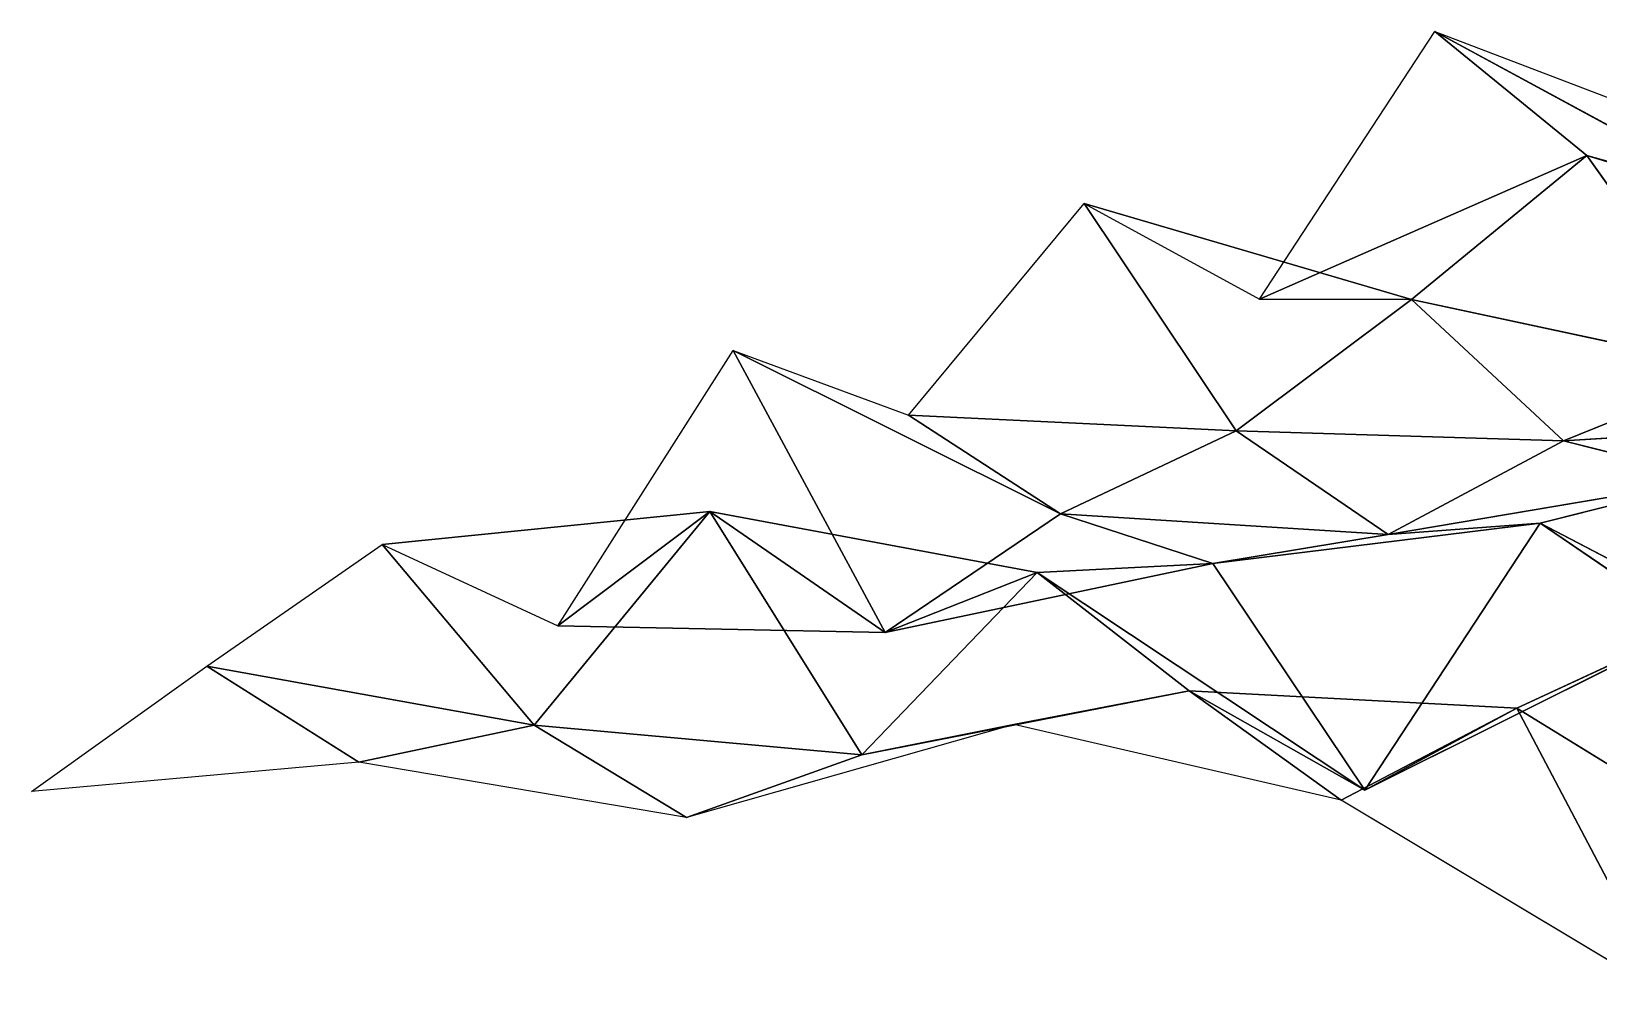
# Model space of a CAD drawing. Header units: metres. Extents: x -3703 to 431, y -1555 to 134.
# Drawn here: x -3702.9 to -3583.1, y -1537.8 to -1463.9 of the extents above; entities that cross this region are included whole.
import ezdxf

# ---------------------------------------------------------------- set-up
doc = ezdxf.new("R2010")
doc.units = ezdxf.units.M

msp = doc.modelspace()

# ---------------------------------------------------------------- linework, layer by layer
for p, q in [((-3609.014, -1484.4102, -7522.6104), (-3595.5977, -1463.9166, -7499.6978)), ((-3570.5537, -1477.5122, -7509.489), (-3595.5977, -1463.9166, -7499.6978)), ((-3595.5977, -1463.9166, -7499.6978), (-3582.1812, -1469.0654, -7471.0513)), ((-3595.5977, -1463.9166, -7499.6978), (-3583.97, -1473.423, -7537.8984)), ((-3583.97, -1473.423, -7537.8984), (-3595.5977, -1463.9166, -7499.6978)), ((-3595.5977, -1463.9166, -7499.6978), (-3570.5537, -1477.5122, -7509.489)), ((-3583.97, -1473.423, -7537.8984), (-3609.014, -1484.4102, -7522.6104)), ((-3609.014, -1484.4102, -7522.6104), (-3583.97, -1473.423, -7537.8984)), ((-3583.97, -1473.423, -7537.8984), (-3597.3865, -1484.4183, -7562.935)), ((-3597.3865, -1484.4183, -7562.935), (-3583.97, -1473.423, -7537.8984)), ((-3570.5537, -1477.5122, -7509.489), (-3583.97, -1473.423, -7537.8984)), ((-3558.926, -1480.4163, -7549.166), (-3583.97, -1473.423, -7537.8984)), ((-3583.97, -1473.423, -7537.8984), (-3570.5537, -1477.5122, -7509.489)), ((-3583.97, -1473.423, -7537.8984), (-3572.3425, -1489.7988, -7574.5635)), ((-3572.3425, -1489.7988, -7574.5635), (-3583.97, -1473.423, -7537.8984)), ((-3583.97, -1473.423, -7537.8984), (-3558.926, -1480.4163, -7549.166)), ((-3635.847, -1493.285, -7575.6167), (-3622.4304, -1477.0923, -7551.742)), ((-3597.3865, -1484.4183, -7562.935), (-3622.4304, -1477.0923, -7551.742)), ((-3622.4304, -1477.0923, -7551.742), (-3609.014, -1484.4102, -7522.6104)), ((-3622.4304, -1477.0923, -7551.742), (-3610.803, -1494.4785, -7588.181)), ((-3610.803, -1494.4785, -7588.181), (-3622.4304, -1477.0923, -7551.742)), ((-3622.4304, -1477.0923, -7551.742), (-3597.3865, -1484.4183, -7562.935)), ((-3597.3865, -1484.4183, -7562.935), (-3610.803, -1494.4785, -7588.181)), ((-3610.803, -1494.4785, -7588.181), (-3597.3865, -1484.4183, -7562.935)), ((-3609.014, -1484.4102, -7522.6104), (-3597.3865, -1484.4183, -7562.935)), ((-3597.3865, -1484.4183, -7562.935), (-3609.014, -1484.4102, -7522.6104)), ((-3572.3425, -1489.7988, -7574.5635), (-3597.3865, -1484.4183, -7562.935)), ((-3597.3865, -1484.4183, -7562.935), (-3585.759, -1495.2313, -7600.8438)), ((-3585.759, -1495.2313, -7600.8438), (-3597.3865, -1484.4183, -7562.935)), ((-3597.3865, -1484.4183, -7562.935), (-3572.3425, -1489.7988, -7574.5635)), ((-3662.6797, -1509.3962, -7627.0054), (-3649.2632, -1488.3411, -7604.2183)), ((-3624.2192, -1500.8204, -7614.259), (-3649.2632, -1488.3411, -7604.2183)), ((-3649.2632, -1488.3411, -7604.2183), (-3635.847, -1493.285, -7575.6167)), ((-3649.2632, -1488.3411, -7604.2183), (-3637.6357, -1509.8969, -7639.7246)), ((-3637.6357, -1509.8969, -7639.7246), (-3649.2632, -1488.3411, -7604.2183)), ((-3649.2632, -1488.3411, -7604.2183), (-3624.2192, -1500.8204, -7614.259)), ((-3572.3425, -1489.7988, -7574.5635), (-3585.759, -1495.2313, -7600.8438)), ((-3585.759, -1495.2313, -7600.8438), (-3572.3425, -1489.7988, -7574.5635)), ((-3610.803, -1494.4785, -7588.181), (-3635.847, -1493.285, -7575.6167)), ((-3635.847, -1493.285, -7575.6167), (-3624.2192, -1500.8204, -7614.259)), ((-3624.2192, -1500.8204, -7614.259), (-3635.847, -1493.285, -7575.6167)), ((-3635.847, -1493.285, -7575.6167), (-3610.803, -1494.4785, -7588.181)), ((-3610.803, -1494.4785, -7588.181), (-3624.2192, -1500.8204, -7614.259)), ((-3624.2192, -1500.8204, -7614.259), (-3610.803, -1494.4785, -7588.181)), ((-3585.759, -1495.2313, -7600.8438), (-3610.803, -1494.4785, -7588.181)), ((-3610.803, -1494.4785, -7588.181), (-3599.1753, -1502.4064, -7626.7354)), ((-3599.1753, -1502.4064, -7626.7354), (-3610.803, -1494.4785, -7588.181)), ((-3610.803, -1494.4785, -7588.181), (-3585.759, -1495.2313, -7600.8438)), ((-3560.715, -1493.7134, -7614.0146), (-3585.759, -1495.2313, -7600.8438)), ((-3585.759, -1495.2313, -7600.8438), (-3560.715, -1493.7134, -7614.0146)), ((-3585.759, -1495.2313, -7600.8438), (-3599.1753, -1502.4064, -7626.7354)), ((-3599.1753, -1502.4064, -7626.7354), (-3585.759, -1495.2313, -7600.8438)), ((-3585.759, -1495.2313, -7600.8438), (-3574.1313, -1498.1808, -7640.5117)), ((-3574.1313, -1498.1808, -7640.5117), (-3585.759, -1495.2313, -7600.8438)), ((-3574.1313, -1498.1808, -7640.5117), (-3599.1753, -1502.4064, -7626.7354)), ((-3599.1753, -1502.4064, -7626.7354), (-3574.1313, -1498.1808, -7640.5117)), ((-3574.1313, -1498.1808, -7640.5117), (-3587.5479, -1501.5308, -7667.258)), ((-3587.5479, -1501.5308, -7667.258), (-3574.1313, -1498.1808, -7640.5117)), ((-3651.052, -1500.6467, -7669.2886), (-3676.096, -1503.1797, -7655.8906)), ((-3676.096, -1503.1797, -7655.8906), (-3651.052, -1500.6467, -7669.2886)), ((-3651.052, -1500.6467, -7669.2886), (-3664.4685, -1517.0051, -7693.126)), ((-3664.4685, -1517.0051, -7693.126), (-3651.052, -1500.6467, -7669.2886)), ((-3662.6797, -1509.3962, -7627.0054), (-3651.052, -1500.6467, -7669.2886)), ((-3651.052, -1500.6467, -7669.2886), (-3662.6797, -1509.3962, -7627.0054)), ((-3637.6357, -1509.8969, -7639.7246), (-3651.052, -1500.6467, -7669.2886)), ((-3626.008, -1505.3092, -7681.077), (-3651.052, -1500.6467, -7669.2886)), ((-3651.052, -1500.6467, -7669.2886), (-3637.6357, -1509.8969, -7639.7246)), ((-3651.052, -1500.6467, -7669.2886), (-3639.4246, -1519.269, -7705.4507)), ((-3639.4246, -1519.269, -7705.4507), (-3651.052, -1500.6467, -7669.2886)), ((-3651.052, -1500.6467, -7669.2886), (-3626.008, -1505.3092, -7681.077)), ((-3624.2192, -1500.8204, -7614.259), (-3637.6357, -1509.8969, -7639.7246)), ((-3637.6357, -1509.8969, -7639.7246), (-3624.2192, -1500.8204, -7614.259)), ((-3599.1753, -1502.4064, -7626.7354), (-3624.2192, -1500.8204, -7614.259)), ((-3624.2192, -1500.8204, -7614.259), (-3612.5918, -1504.623, -7653.735)), ((-3612.5918, -1504.623, -7653.735), (-3624.2192, -1500.8204, -7614.259)), ((-3624.2192, -1500.8204, -7614.259), (-3599.1753, -1502.4064, -7626.7354)), ((-3587.5479, -1501.5308, -7667.258), (-3612.5918, -1504.623, -7653.735)), ((-3612.5918, -1504.623, -7653.735), (-3587.5479, -1501.5308, -7667.258)), ((-3587.5479, -1501.5308, -7667.258), (-3600.964, -1521.969, -7690.183)), ((-3600.964, -1521.969, -7690.183), (-3587.5479, -1501.5308, -7667.258)), ((-3599.1753, -1502.4064, -7626.7354), (-3587.5479, -1501.5308, -7667.258)), ((-3587.5479, -1501.5308, -7667.258), (-3599.1753, -1502.4064, -7626.7354)), ((-3562.504, -1514.6193, -7677.162), (-3587.5479, -1501.5308, -7667.258)), ((-3587.5479, -1501.5308, -7667.258), (-3575.9202, -1509.4777, -7705.807)), ((-3575.9202, -1509.4777, -7705.807), (-3587.5479, -1501.5308, -7667.258)), ((-3587.5479, -1501.5308, -7667.258), (-3562.504, -1514.6193, -7677.162)), ((-3599.1753, -1502.4064, -7626.7354), (-3612.5918, -1504.623, -7653.735)), ((-3612.5918, -1504.623, -7653.735), (-3599.1753, -1502.4064, -7626.7354)), ((-3689.5125, -1512.4753, -7681.3076), (-3676.096, -1503.1797, -7655.8906)), ((-3676.096, -1503.1797, -7655.8906), (-3662.6797, -1509.3962, -7627.0054)), ((-3676.096, -1503.1797, -7655.8906), (-3664.4685, -1517.0051, -7693.126)), ((-3664.4685, -1517.0051, -7693.126), (-3676.096, -1503.1797, -7655.8906)), ((-3626.008, -1505.3092, -7681.077), (-3639.4246, -1519.269, -7705.4507)), ((-3639.4246, -1519.269, -7705.4507), (-3626.008, -1505.3092, -7681.077)), ((-3612.5918, -1504.623, -7653.735), (-3637.6357, -1509.8969, -7639.7246)), ((-3637.6357, -1509.8969, -7639.7246), (-3612.5918, -1504.623, -7653.735)), ((-3637.6357, -1509.8969, -7639.7246), (-3626.008, -1505.3092, -7681.077)), ((-3626.008, -1505.3092, -7681.077), (-3637.6357, -1509.8969, -7639.7246)), ((-3612.5918, -1504.623, -7653.735), (-3626.008, -1505.3092, -7681.077)), ((-3626.008, -1505.3092, -7681.077), (-3612.5918, -1504.623, -7653.735)), ((-3600.964, -1521.969, -7690.183), (-3626.008, -1505.3092, -7681.077)), ((-3626.008, -1505.3092, -7681.077), (-3614.3806, -1514.3593, -7719.38)), ((-3614.3806, -1514.3593, -7719.38), (-3626.008, -1505.3092, -7681.077)), ((-3626.008, -1505.3092, -7681.077), (-3600.964, -1521.969, -7690.183)), ((-3612.5918, -1504.623, -7653.735), (-3600.964, -1521.969, -7690.183)), ((-3600.964, -1521.969, -7690.183), (-3612.5918, -1504.623, -7653.735)), ((-3637.6357, -1509.8969, -7639.7246), (-3662.6797, -1509.3962, -7627.0054)), ((-3662.6797, -1509.3962, -7627.0054), (-3637.6357, -1509.8969, -7639.7246)), ((-3575.9202, -1509.4777, -7705.807), (-3600.964, -1521.969, -7690.183)), ((-3600.964, -1521.969, -7690.183), (-3575.9202, -1509.4777, -7705.807)), ((-3575.9202, -1509.4777, -7705.807), (-3589.3367, -1515.6957, -7731.912)), ((-3589.3367, -1515.6957, -7731.912), (-3575.9202, -1509.4777, -7705.807)), ((-3702.929, -1522.0695, -7706.658), (-3689.5125, -1512.4753, -7681.3076)), ((-3664.4685, -1517.0051, -7693.126), (-3689.5125, -1512.4753, -7681.3076)), ((-3689.5125, -1512.4753, -7681.3076), (-3677.885, -1519.8281, -7719.99)), ((-3677.885, -1519.8281, -7719.99), (-3689.5125, -1512.4753, -7681.3076)), ((-3689.5125, -1512.4753, -7681.3076), (-3664.4685, -1517.0051, -7693.126)), ((-3614.3806, -1514.3593, -7719.38), (-3639.4246, -1519.269, -7705.4507)), ((-3639.4246, -1519.269, -7705.4507), (-3614.3806, -1514.3593, -7719.38)), ((-3614.3806, -1514.3593, -7719.38), (-3627.797, -1516.941, -7746.2983)), ((-3627.797, -1516.941, -7746.2983), (-3614.3806, -1514.3593, -7719.38)), ((-3600.964, -1521.969, -7690.183), (-3614.3806, -1514.3593, -7719.38)), ((-3589.3367, -1515.6957, -7731.912), (-3614.3806, -1514.3593, -7719.38)), ((-3614.3806, -1514.3593, -7719.38), (-3600.964, -1521.969, -7690.183)), ((-3614.3806, -1514.3593, -7719.38), (-3602.7532, -1522.7362, -7757.834)), ((-3602.7532, -1522.7362, -7757.834), (-3614.3806, -1514.3593, -7719.38)), ((-3614.3806, -1514.3593, -7719.38), (-3589.3367, -1515.6957, -7731.912)), ((-3589.3367, -1515.6957, -7731.912), (-3602.7532, -1522.7362, -7757.834)), ((-3602.7532, -1522.7362, -7757.834), (-3589.3367, -1515.6957, -7731.912)), ((-3600.964, -1521.969, -7690.183), (-3589.3367, -1515.6957, -7731.912)), ((-3589.3367, -1515.6957, -7731.912), (-3600.964, -1521.969, -7690.183)), ((-3564.2927, -1531.1007, -7741.299), (-3589.3367, -1515.6957, -7731.912)), ((-3589.3367, -1515.6957, -7731.912), (-3577.7092, -1537.7615, -7767.305)), ((-3577.7092, -1537.7615, -7767.305), (-3589.3367, -1515.6957, -7731.912)), ((-3589.3367, -1515.6957, -7731.912), (-3564.2927, -1531.1007, -7741.299)), ((-3664.4685, -1517.0051, -7693.126), (-3677.885, -1519.8281, -7719.99)), ((-3677.885, -1519.8281, -7719.99), (-3664.4685, -1517.0051, -7693.126)), ((-3639.4246, -1519.269, -7705.4507), (-3664.4685, -1517.0051, -7693.126)), ((-3664.4685, -1517.0051, -7693.126), (-3652.841, -1524.0681, -7731.8735)), ((-3652.841, -1524.0681, -7731.8735), (-3664.4685, -1517.0051, -7693.126)), ((-3664.4685, -1517.0051, -7693.126), (-3639.4246, -1519.269, -7705.4507)), ((-3627.797, -1516.941, -7746.2983), (-3652.841, -1524.0681, -7731.8735)), ((-3639.4246, -1519.269, -7705.4507), (-3627.797, -1516.941, -7746.2983)), ((-3627.797, -1516.941, -7746.2983), (-3639.4246, -1519.269, -7705.4507)), ((-3602.7532, -1522.7362, -7757.834), (-3627.797, -1516.941, -7746.2983)), ((-3639.4246, -1519.269, -7705.4507), (-3652.841, -1524.0681, -7731.8735)), ((-3652.841, -1524.0681, -7731.8735), (-3639.4246, -1519.269, -7705.4507)), ((-3677.885, -1519.8281, -7719.99), (-3702.929, -1522.0695, -7706.658)), ((-3652.841, -1524.0681, -7731.8735), (-3677.885, -1519.8281, -7719.99)), ((-3577.7092, -1537.7615, -7767.305), (-3602.7532, -1522.7362, -7757.834))]:
    msp.add_line(p, q)
for points in [[(-3595.5977, -1463.9166, -7499.6978), (-3583.97, -1473.423, -7537.8984), (-3609.014, -1484.4102, -7522.6104), (-3609.014, -1484.41, -7522.6104)], [(-3582.1812, -1469.0654, -7471.0513), (-3570.5537, -1477.5122, -7509.489), (-3595.5977, -1463.9166, -7499.6978), (-3595.5977, -1463.9165, -7499.6978)], [(-3583.97, -1473.423, -7537.8984), (-3595.5977, -1463.9166, -7499.6978), (-3570.5537, -1477.5122, -7509.489), (-3570.5537, -1477.5121, -7509.489)], [(-3597.3865, -1484.4183, -7562.935), (-3609.014, -1484.4102, -7522.6104), (-3583.97, -1473.423, -7537.8984), (-3583.97, -1473.4229, -7537.8984)], [(-3583.97, -1473.423, -7537.8984), (-3572.3425, -1489.7988, -7574.5635), (-3597.3865, -1484.4183, -7562.935), (-3597.3865, -1484.4182, -7562.935)], [(-3570.5537, -1477.5122, -7509.489), (-3558.926, -1480.4163, -7549.166), (-3583.97, -1473.423, -7537.8984), (-3583.97, -1473.4229, -7537.8984)], [(-3572.3425, -1489.7988, -7574.5635), (-3583.97, -1473.423, -7537.8984), (-3558.926, -1480.4163, -7549.166), (-3558.926, -1480.4161, -7549.166)], [(-3622.4304, -1477.0923, -7551.742), (-3610.803, -1494.4785, -7588.181), (-3635.847, -1493.285, -7575.6167), (-3635.847, -1493.2849, -7575.6167)], [(-3609.014, -1484.4102, -7522.6104), (-3597.3865, -1484.4183, -7562.935), (-3622.4304, -1477.0923, -7551.742), (-3622.4304, -1477.0922, -7551.742)], [(-3610.803, -1494.4785, -7588.181), (-3622.4304, -1477.0923, -7551.742), (-3597.3865, -1484.4183, -7562.935), (-3597.3865, -1484.4182, -7562.935)], [(-3597.3865, -1484.4183, -7562.935), (-3585.759, -1495.2313, -7600.8438), (-3610.803, -1494.4785, -7588.181), (-3610.803, -1494.4784, -7588.181)], [(-3585.759, -1495.2313, -7600.8438), (-3597.3865, -1484.4183, -7562.935), (-3572.3425, -1489.7988, -7574.5635), (-3572.3425, -1489.7987, -7574.5635)], [(-3649.2632, -1488.3411, -7604.2183), (-3637.6357, -1509.8969, -7639.7246), (-3662.6797, -1509.3962, -7627.0054), (-3662.6797, -1509.3961, -7627.0054)], [(-3635.847, -1493.285, -7575.6167), (-3624.2192, -1500.8204, -7614.259), (-3649.2632, -1488.3411, -7604.2183), (-3649.2632, -1488.341, -7604.2183)], [(-3637.6357, -1509.8969, -7639.7246), (-3649.2632, -1488.3411, -7604.2183), (-3624.2192, -1500.8204, -7614.259), (-3624.2192, -1500.8203, -7614.259)], [(-3572.3425, -1489.7988, -7574.5635), (-3560.715, -1493.7134, -7614.0146), (-3585.759, -1495.2313, -7600.8438), (-3585.759, -1495.2312, -7600.8438)], [(-3624.2192, -1500.8204, -7614.259), (-3635.847, -1493.285, -7575.6167), (-3610.803, -1494.4785, -7588.181), (-3610.803, -1494.4784, -7588.181)], [(-3610.803, -1494.4785, -7588.181), (-3599.1753, -1502.4064, -7626.7354), (-3624.2192, -1500.8204, -7614.259), (-3624.2192, -1500.8203, -7614.259)], [(-3599.1753, -1502.4064, -7626.7354), (-3610.803, -1494.4785, -7588.181), (-3585.759, -1495.2313, -7600.8438), (-3585.759, -1495.2312, -7600.8438)], [(-3574.1313, -1498.1808, -7640.5117), (-3585.759, -1495.2313, -7600.8438), (-3560.715, -1493.7134, -7614.0146), (-3560.715, -1493.7133, -7614.0146)], [(-3585.759, -1495.2313, -7600.8438), (-3574.1313, -1498.1808, -7640.5117), (-3599.1753, -1502.4064, -7626.7354), (-3599.1753, -1502.4062, -7626.7354)], [(-3587.5479, -1501.5308, -7667.258), (-3599.1753, -1502.4064, -7626.7354), (-3574.1313, -1498.1808, -7640.5117), (-3574.1313, -1498.1807, -7640.5117)], [(-3574.1313, -1498.1808, -7640.5117), (-3562.504, -1514.6193, -7677.162), (-3587.5479, -1501.5308, -7667.258), (-3587.5479, -1501.5306, -7667.258)], [(-3664.4685, -1517.0051, -7693.126), (-3676.096, -1503.1797, -7655.8906), (-3651.052, -1500.6467, -7669.2886), (-3651.052, -1500.6466, -7669.2886)], [(-3662.6797, -1509.3962, -7627.0054), (-3651.052, -1500.6467, -7669.2886), (-3676.096, -1503.1797, -7655.8906), (-3676.096, -1503.1796, -7655.8906)], [(-3651.052, -1500.6467, -7669.2886), (-3639.4246, -1519.269, -7705.4507), (-3664.4685, -1517.0051, -7693.126), (-3664.4685, -1517.005, -7693.126)], [(-3651.052, -1500.6467, -7669.2886), (-3662.6797, -1509.3962, -7627.0054), (-3637.6357, -1509.8969, -7639.7246), (-3637.6357, -1509.8967, -7639.7246)], [(-3637.6357, -1509.8969, -7639.7246), (-3626.008, -1505.3092, -7681.077), (-3651.052, -1500.6467, -7669.2886), (-3651.052, -1500.6466, -7669.2886)], [(-3639.4246, -1519.269, -7705.4507), (-3651.052, -1500.6467, -7669.2886), (-3626.008, -1505.3092, -7681.077), (-3626.008, -1505.3091, -7681.077)], [(-3624.2192, -1500.8204, -7614.259), (-3612.5918, -1504.623, -7653.735), (-3637.6357, -1509.8969, -7639.7246), (-3637.6357, -1509.8967, -7639.7246)], [(-3612.5918, -1504.623, -7653.735), (-3624.2192, -1500.8204, -7614.259), (-3599.1753, -1502.4064, -7626.7354), (-3599.1753, -1502.4062, -7626.7354)], [(-3600.964, -1521.969, -7690.183), (-3612.5918, -1504.623, -7653.735), (-3587.5479, -1501.5308, -7667.258), (-3587.5479, -1501.5306, -7667.258)], [(-3599.1753, -1502.4064, -7626.7354), (-3587.5479, -1501.5308, -7667.258), (-3612.5918, -1504.623, -7653.735), (-3612.5918, -1504.6229, -7653.735)], [(-3587.5479, -1501.5308, -7667.258), (-3575.9202, -1509.4777, -7705.807), (-3600.964, -1521.969, -7690.183), (-3600.964, -1521.9689, -7690.183)], [(-3575.9202, -1509.4777, -7705.807), (-3587.5479, -1501.5308, -7667.258), (-3562.504, -1514.6193, -7677.162), (-3562.504, -1514.6191, -7677.162)], [(-3676.096, -1503.1797, -7655.8906), (-3664.4685, -1517.0051, -7693.126), (-3689.5125, -1512.4753, -7681.3076), (-3689.5125, -1512.4752, -7681.3076)], [(-3626.008, -1505.3092, -7681.077), (-3614.3806, -1514.3593, -7719.38), (-3639.4246, -1519.269, -7705.4507), (-3639.4246, -1519.2689, -7705.4507)], [(-3626.008, -1505.3092, -7681.077), (-3637.6357, -1509.8969, -7639.7246), (-3612.5918, -1504.623, -7653.735), (-3612.5918, -1504.6229, -7653.735)], [(-3612.5918, -1504.623, -7653.735), (-3600.964, -1521.969, -7690.183), (-3626.008, -1505.3092, -7681.077), (-3626.008, -1505.3091, -7681.077)], [(-3614.3806, -1514.3593, -7719.38), (-3626.008, -1505.3092, -7681.077), (-3600.964, -1521.969, -7690.183), (-3600.964, -1521.9689, -7690.183)], [(-3589.3367, -1515.6957, -7731.912), (-3600.964, -1521.969, -7690.183), (-3575.9202, -1509.4777, -7705.807), (-3575.9202, -1509.4775, -7705.807)], [(-3575.9202, -1509.4777, -7705.807), (-3564.2927, -1531.1007, -7741.299), (-3589.3367, -1515.6957, -7731.912), (-3589.3367, -1515.6956, -7731.912)], [(-3689.5125, -1512.4753, -7681.3076), (-3677.885, -1519.8281, -7719.99), (-3702.929, -1522.0695, -7706.658), (-3702.929, -1522.0693, -7706.658)], [(-3677.885, -1519.8281, -7719.99), (-3689.5125, -1512.4753, -7681.3076), (-3664.4685, -1517.0051, -7693.126), (-3664.4685, -1517.005, -7693.126)], [(-3627.797, -1516.941, -7746.2983), (-3639.4246, -1519.269, -7705.4507), (-3614.3806, -1514.3593, -7719.38), (-3614.3806, -1514.3591, -7719.38)], [(-3614.3806, -1514.3593, -7719.38), (-3602.7532, -1522.7362, -7757.834), (-3627.797, -1516.941, -7746.2983), (-3627.797, -1516.9409, -7746.2983)], [(-3600.964, -1521.969, -7690.183), (-3589.3367, -1515.6957, -7731.912), (-3614.3806, -1514.3593, -7719.38), (-3614.3806, -1514.3591, -7719.38)], [(-3602.7532, -1522.7362, -7757.834), (-3614.3806, -1514.3593, -7719.38), (-3589.3367, -1515.6957, -7731.912), (-3589.3367, -1515.6956, -7731.912)], [(-3589.3367, -1515.6957, -7731.912), (-3577.7092, -1537.7615, -7767.305), (-3602.7532, -1522.7362, -7757.834), (-3602.7532, -1522.7361, -7757.834)], [(-3577.7092, -1537.7615, -7767.305), (-3589.3367, -1515.6957, -7731.912), (-3564.2927, -1531.1007, -7741.299), (-3564.2927, -1531.1006, -7741.299)], [(-3664.4685, -1517.0051, -7693.126), (-3652.841, -1524.0681, -7731.8735), (-3677.885, -1519.8281, -7719.99), (-3677.885, -1519.828, -7719.99)], [(-3652.841, -1524.0681, -7731.8735), (-3664.4685, -1517.0051, -7693.126), (-3639.4246, -1519.269, -7705.4507), (-3639.4246, -1519.2689, -7705.4507)], [(-3639.4246, -1519.269, -7705.4507), (-3627.797, -1516.941, -7746.2983), (-3652.841, -1524.0681, -7731.8735), (-3652.841, -1524.068, -7731.8735)]]:
    msp.add_3dface(points)

doc.saveas('drawing.dxf')
